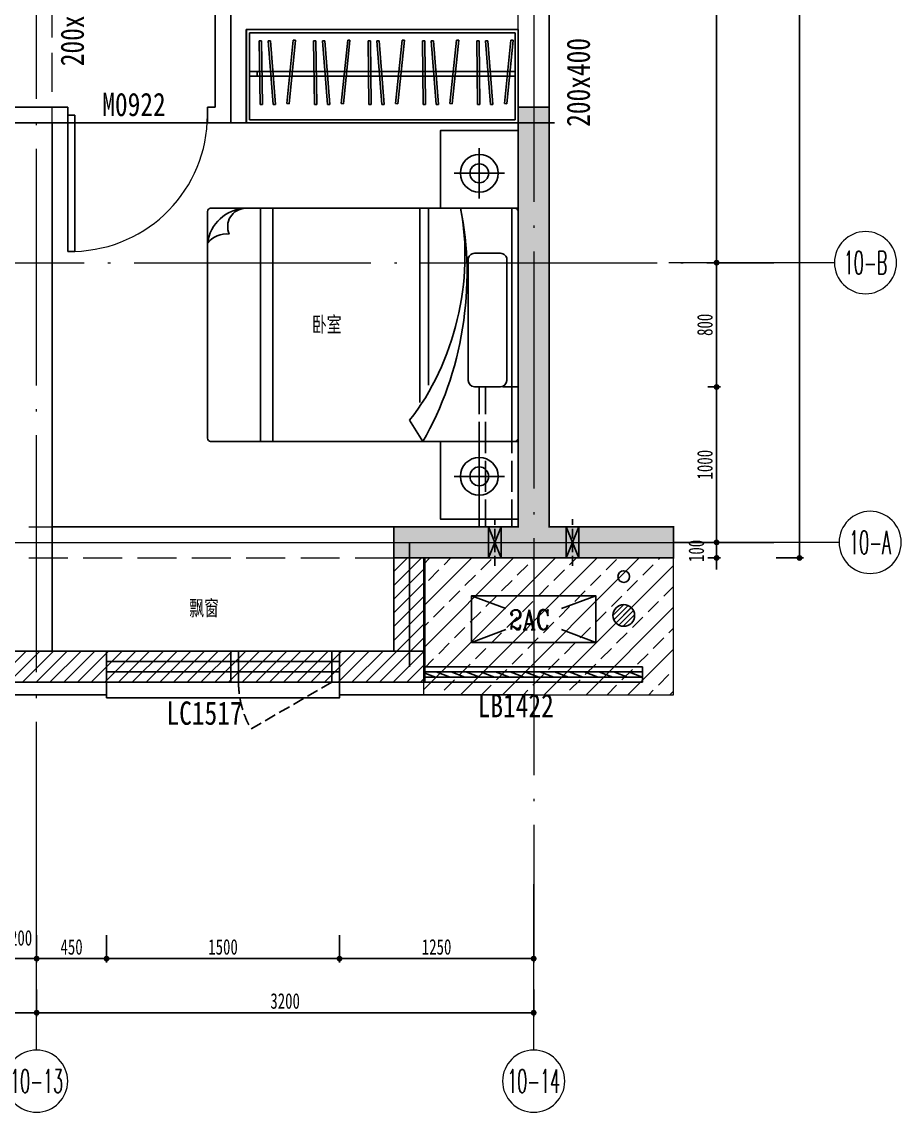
# Model space of a CAD drawing. Header units: millimetres. Extents: x 815519 to 890079, y 147095 to 251022.
# Drawn here: x 849115 to 854777, y 235273 to 242290 of the extents above; entities that cross this region are included whole.
import ezdxf
from ezdxf.enums import TextEntityAlignment as Align

# ---------------------------------------------------------------- set-up
doc = ezdxf.new("R2010")
doc.units = ezdxf.units.MM
doc.header["$LTSCALE"] = 1000
doc.linetypes.add('DASH', pattern=[0.35, 0.25, -0.1])
doc.linetypes.add('DOTE', pattern=[61.468, 50.8, -5.08, 0.508, -5.08])
doc.layers.get('Defpoints').update_dxf_attribs({"color": 1})
for name, color, linetype in [('A-WIND（门窗）', 155, 'Continuous'), ('A-尺寸标注', 53, 'Continuous'), ('DOOR_FIRE', 4, 'Continuous'), ('EQUIP_地漏', 7, 'Continuous'), ('KTIAO', 125, 'Continuous'), ('PC_预制外墙', 11, 'Continuous'), ('PC_预制外墙填充', 252, 'Continuous'), ('PIPE-凝结', 150, 'Continuous'), ('PUB_HATCH', 8, 'Continuous'), ('SURFACE', 6, 'Continuous'), ('WALL', 2, 'Continuous'), ('WINDOW', 4, 'Continuous'), ('WINDOW_TEXT', 7, 'Continuous'), ('家具', 47, 'Continuous'), ('看线', 163, 'Continuous'), ('砼墙', 3, 'Continuous'), ('空调', 9, 'Continuous')]:
    doc.layers.add(name, color=color, linetype=linetype)
for name, color, linetype, lineweight in [('A-文字', 50, 'Continuous', 0), ('L-梁', 91, 'DASH', 0), ('S-WALL', 255, 'Continuous', 0), ('S-轴号', 75, 'Continuous', 0), ('S-轴线', 149, 'DOTE', 0), ('梁标注', 134, 'Continuous', 18), ('预留洞-空调', 6, 'Continuous', 25)]:
    doc.layers.add(name, color=color, linetype=linetype, lineweight=lineweight)
doc.layers.add('DOTE', color=1, linetype='DOTE', plot=False)
doc.styles.add('COMPLEX', font='COMPLEX')
doc.styles.get("Standard").update_dxf_attribs({"font": 'gbenor.shx', "bigfont": 'gbcbig.shx'})
doc.styles.add('TH-STYLE1', font='', dxfattribs={"width": 0.7})
doc.styles.add('宋体', font='', dxfattribs={"width": 0.8})
doc.styles.add('尺寸', font='ROMANC.SHX', dxfattribs={"width": 0.7})
doc.styles.get('TH-STYLE1').set_extended_font_data('STFangsong')
doc.styles.get('宋体').set_extended_font_data('NSimSun')
doc.linetypes.add('空调冷凝水管', pattern='A,0.14,-0.075,0.14,-0.075,0.14,-0.075,0.14,-0.075,0.14,-0.25,["N",Standard,S=0.2,R=0,X=-0.1,Y=-0.1],-0.25', length=1.5)
doc.dimstyles.new('TH-1：50', dxfattribs={"dimscale": 50, "dimtxt": 2, "dimasz": 0.75, "dimexe": 0.5, "dimexo": 0.8, "dimgap": 0.5, "dimtad": 1, "dimdec": 0, "dimrnd": 5, "dimdsep": 46, "dimtxsty": 'TH-STYLE1', "dimblk": 'DOT', "dimcen": 1, "dimdle": 0.5, "dimclrd": 53, "dimclre": 53, "dimclrt": 2, "dimadec": 0, "dimazin": 2, "dimtfac": 1, "dimtdec": 0, "dimtix": 1, "dimtmove": 2, "dimatfit": 3, "dimldrblk": 'HBA_DIMENSION_TICK-天华', "dimfxl": 3, "dimfxlon": 1, "dimarcsym": 0})

# ---------------------------------------------------------------- blocks, each defined once
blk = doc.blocks.new('_Dot')
at = {"color": 33, "linetype": 'ByBlock', "lineweight": -2}
blk.add_line((-0.5, 0), (-1, 0), dxfattribs=at)
at = {"color": 33, "linetype": 'ByBlock', "const_width": 0.5}
blk.add_lwpolyline([(-0.25, 0, 1), (0.25, 0, 1)], format="xyb", close=True, dxfattribs=at)
blk = doc.blocks.new('*D409')
at = {"layer": 'A-尺寸标注', "color": 53, "lineweight": -2, "ltscale": 0.5, "transparency": 16777216}
for p, q in [((853971.9, 246840), (854146.9, 246840)), ((854121.9, 238877.5), (854121.9, 246802.5)), ((853971.9, 238840), (854146.9, 238840))]:
    blk.add_line(p, q, dxfattribs=at)
at = {"layer": 'Defpoints', "color": 0, "ltscale": 0.5, "transparency": 16777216}
for p in [(853021.9, 246840), (854121.9, 246840), (853021.9, 238840)]:
    blk.add_point(p, dxfattribs=at)
at = {"layer": 'A-尺寸标注', "color": 53, "lineweight": -2, "ltscale": 0.5, "transparency": 16777216, "xscale": 37.5, "yscale": 37.5, "zscale": 37.5}
for p, rotation in [((854121.9, 246840), 90), ((854121.9, 238840), 270)]:
    blk.add_blockref('_Dot', p, dxfattribs=dict(at, rotation=rotation))
at = {"layer": 'A-尺寸标注', "color": 2, "ltscale": 0.5, "transparency": 16777216, "insert": (854046.9, 242840), "char_height": 100, "attachment_point": 5, "rotation": 90, "style": 'TH-STYLE1'}
blk.add_mtext('8000', dxfattribs=at)
blk = doc.blocks.new('HBA_DIMENSION_TICK-天华')
at = {"color": 50, "linetype": 'ByBlock'}
for points in [[(-72.71, 62.31), (-54.91, 79.96), (-12, -0.04), (0, 0)], [(-72.71, -62.31), (-54.91, -79.96), (-12, 0.04), (0, 0)]]:
    blk.add_solid(points, dxfattribs=at)
blk = doc.blocks.new('*D408')
at = {"layer": 'A-尺寸标注', "color": 53, "lineweight": -2, "ltscale": 0.5, "transparency": 16777216}
for p, q in [((853531.6, 244740), (853613.2, 244740)), ((853588.2, 240777.5), (853588.2, 244702.5)), ((853531.6, 240740), (853613.2, 240740))]:
    blk.add_line(p, q, dxfattribs=at)
at = {"layer": 'Defpoints', "color": 0, "ltscale": 0.5, "transparency": 16777216}
for p in [(853491.6, 244740), (853588.2, 244740), (853491.6, 240740)]:
    blk.add_point(p, dxfattribs=at)
at = {"layer": 'A-尺寸标注', "color": 53, "lineweight": -2, "ltscale": 0.5, "transparency": 16777216, "xscale": 37.5, "yscale": 37.5, "zscale": 37.5}
for p, rotation in [((853588.2, 244740), 90), ((853588.2, 240740), 270)]:
    blk.add_blockref('_Dot', p, dxfattribs=dict(at, rotation=rotation))
at = {"layer": 'A-尺寸标注', "color": 2, "ltscale": 0.5, "transparency": 16777216, "insert": (853513.2, 242740), "char_height": 100, "attachment_point": 5, "rotation": 90, "style": 'TH-STYLE1'}
blk.add_mtext('4000', dxfattribs=at)
blk = doc.blocks.new('*D410')
at = {"layer": 'A-尺寸标注', "color": 53, "lineweight": -2, "ltscale": 0.5, "transparency": 16777216}
for p, q in [((853531.6, 240740), (853613.2, 240740)), ((853588.2, 239977.5), (853588.2, 240702.5)), ((853531.6, 239940), (853613.2, 239940))]:
    blk.add_line(p, q, dxfattribs=at)
at = {"layer": 'Defpoints', "color": 0, "ltscale": 0.5, "transparency": 16777216}
for p in [(853491.6, 240740), (853588.2, 240740), (853491.6, 239940)]:
    blk.add_point(p, dxfattribs=at)
at = {"layer": 'A-尺寸标注', "color": 53, "lineweight": -2, "ltscale": 0.5, "transparency": 16777216, "xscale": 37.5, "yscale": 37.5, "zscale": 37.5}
for p, rotation in [((853588.2, 240740), 90), ((853588.2, 239940), 270)]:
    blk.add_blockref('_Dot', p, dxfattribs=dict(at, rotation=rotation))
at = {"layer": 'A-尺寸标注', "color": 2, "ltscale": 0.5, "transparency": 16777216, "insert": (853513.2, 240340), "char_height": 100, "attachment_point": 5, "rotation": 90, "style": 'TH-STYLE1'}
blk.add_mtext('800', dxfattribs=at)
blk = doc.blocks.new('*D411')
at = {"layer": 'A-尺寸标注', "color": 53, "lineweight": -2, "ltscale": 0.5, "transparency": 16777216}
for p, q in [((853531.6, 239940), (853613.2, 239940)), ((853588.2, 238977.5), (853588.2, 239902.5)), ((853531.6, 238940), (853613.2, 238940))]:
    blk.add_line(p, q, dxfattribs=at)
at = {"layer": 'Defpoints', "color": 0, "ltscale": 0.5, "transparency": 16777216}
for p in [(853491.6, 239940), (853588.2, 239940), (853491.6, 238940)]:
    blk.add_point(p, dxfattribs=at)
at = {"layer": 'A-尺寸标注', "color": 53, "lineweight": -2, "ltscale": 0.5, "transparency": 16777216, "xscale": 37.5, "yscale": 37.5, "zscale": 37.5}
for p, rotation in [((853588.2, 239940), 90), ((853588.2, 238940), 270)]:
    blk.add_blockref('_Dot', p, dxfattribs=dict(at, rotation=rotation))
at = {"layer": 'A-尺寸标注', "color": 2, "ltscale": 0.5, "transparency": 16777216, "insert": (853513.2, 239440), "char_height": 100, "attachment_point": 5, "rotation": 90, "style": 'TH-STYLE1'}
blk.add_mtext('1000', dxfattribs=at)
blk = doc.blocks.new('*D412')
at = {"layer": 'A-尺寸标注', "color": 53, "lineweight": -2, "ltscale": 0.5, "transparency": 16777216}
for p, q in [((853588.2, 238977.5), (853588.2, 239015)), ((853531.6, 238940), (853613.2, 238940)), ((853588.2, 238840), (853588.2, 238940)), ((853531.6, 238840), (853613.2, 238840)), ((853588.2, 238802.5), (853588.2, 238765))]:
    blk.add_line(p, q, dxfattribs=at)
at = {"layer": 'Defpoints', "color": 0, "ltscale": 0.5, "transparency": 16777216}
for p in [(853491.6, 238940), (853588.2, 238940), (853491.6, 238840)]:
    blk.add_point(p, dxfattribs=at)
at = {"layer": 'A-尺寸标注', "color": 53, "lineweight": -2, "ltscale": 0.5, "transparency": 16777216, "xscale": 37.5, "yscale": 37.5, "zscale": 37.5}
for p, rotation in [((853588.2, 238940), 270), ((853588.2, 238840), 90)]:
    blk.add_blockref('_Dot', p, dxfattribs=dict(at, rotation=rotation))
at = {"layer": 'A-尺寸标注', "color": 2, "ltscale": 0.5, "transparency": 16777216, "insert": (853457.7, 238885.1), "char_height": 100, "attachment_point": 5, "rotation": 90, "style": 'TH-STYLE1'}
blk.add_mtext('100', dxfattribs=at)
blk = doc.blocks.new('*D406')
at = {"layer": 'A-尺寸标注', "color": 53, "lineweight": -2, "ltscale": 0.5, "transparency": 16777216}
for p, q in [((847510.5, 236063.3), (847510.5, 235888.3)), ((849210.5, 236063.3), (849210.5, 235888.3)), ((847548, 235913.3), (849173, 235913.3))]:
    blk.add_line(p, q, dxfattribs=at)
at = {"layer": 'Defpoints', "color": 0, "ltscale": 0.5, "transparency": 16777216}
for p in [(847510.5, 236799), (849210.5, 236799), (849210.5, 235913.3)]:
    blk.add_point(p, dxfattribs=at)
at = {"layer": 'A-尺寸标注', "color": 53, "lineweight": -2, "ltscale": 0.5, "transparency": 16777216, "xscale": 37.5, "yscale": 37.5, "zscale": 37.5, "rotation": 180}
blk.add_blockref('_Dot', (847510.5, 235913.3), dxfattribs=at)
at = {"layer": 'A-尺寸标注', "color": 53, "lineweight": -2, "ltscale": 0.5, "transparency": 16777216, "xscale": 37.5, "yscale": 37.5, "zscale": 37.5}
blk.add_blockref('_Dot', (849210.5, 235913.3), dxfattribs=at)
at = {"layer": 'A-尺寸标注', "color": 2, "ltscale": 0.5, "transparency": 16777216, "insert": (848360.5, 235988.3), "char_height": 100, "attachment_point": 5, "style": 'TH-STYLE1'}
blk.add_mtext('1700', dxfattribs=at)
blk = doc.blocks.new('*D405')
at = {"layer": 'A-尺寸标注', "color": 53, "lineweight": -2, "ltscale": 0.5, "transparency": 16777216}
for p, q in [((849210.5, 236063.3), (849210.5, 235888.3)), ((852410.5, 236063.3), (852410.5, 235888.3)), ((849248, 235913.3), (852373, 235913.3))]:
    blk.add_line(p, q, dxfattribs=at)
at = {"layer": 'Defpoints', "color": 0, "ltscale": 0.5, "transparency": 16777216}
for p in [(849210.5, 236799), (852410.5, 236799), (852410.5, 235913.3)]:
    blk.add_point(p, dxfattribs=at)
at = {"layer": 'A-尺寸标注', "color": 53, "lineweight": -2, "ltscale": 0.5, "transparency": 16777216, "xscale": 37.5, "yscale": 37.5, "zscale": 37.5, "rotation": 180}
blk.add_blockref('_Dot', (849210.5, 235913.3), dxfattribs=at)
at = {"layer": 'A-尺寸标注', "color": 53, "lineweight": -2, "ltscale": 0.5, "transparency": 16777216, "xscale": 37.5, "yscale": 37.5, "zscale": 37.5}
blk.add_blockref('_Dot', (852410.5, 235913.3), dxfattribs=at)
at = {"layer": 'A-尺寸标注', "color": 2, "ltscale": 0.5, "transparency": 16777216, "insert": (850810.5, 235988.3), "char_height": 100, "attachment_point": 5, "style": 'TH-STYLE1'}
blk.add_mtext('3200', dxfattribs=at)
blk = doc.blocks.new('dddfg')
at = {"layer": '空调'}
for p, q in [((-230086.3, 24543.2), (-230086.3, 24368.2)), ((-229986.3, 24543.2), (-230086.3, 24543.2)), ((-230046.3, 24543.2), (-230046.3, 24368.2)), ((-229836.3, 24543.2), (-229936.3, 24543.2)), ((-229876.3, 24543.2), (-229876.3, 24368.2)), ((-229836.3, 24543.2), (-229836.3, 24368.2)), ((-230086.3, 24318.2), (-230086.3, 24118.2)), ((-230046.3, 24318.2), (-230046.3, 24118.2)), ((-229876.3, 24318.2), (-229876.3, 24118.2)), ((-229836.3, 24318.2), (-229836.3, 24118.2)), ((-230086.3, 24068.2), (-230086.3, 23868.2)), ((-230046.3, 24068.2), (-230046.3, 23868.2)), ((-229876.3, 24068.2), (-229876.3, 23868.2)), ((-229836.3, 24068.2), (-229836.3, 23868.2)), ((-230086.3, 23818.2), (-230086.3, 23643.2)), ((-230046.3, 23818.2), (-230046.3, 23643.2)), ((-229876.3, 23818.2), (-229876.3, 23643.2)), ((-229836.3, 23818.2), (-229836.3, 23643.2)), ((-230086.3, 23643.2), (-229986.3, 23643.2)), ((-229936.3, 23643.2), (-229836.3, 23643.2))]:
    blk.add_line(p, q, dxfattribs=at)
blk = doc.blocks.new('空调室外机')
at = {"linetype": 'ByBlock', "ltscale": 0.4}
for p, q in [((-375.2, 159.4), (-155.4, 76.9)), ((205, 76.9), (424.8, 159.4)), ((-375.2, -140.6), (-155.4, -58.2)), ((205, -58.2), (424.8, -140.6))]:
    blk.add_line(p, q, dxfattribs=at)
blk.add_lwpolyline([(424.8, -140.6), (424.8, 159.4), (-375.2, 159.4), (-375.2, -140.6)], close=True, dxfattribs=at)
at = {"style": 'COMPLEX', "width": 0.8}
blk.add_attdef('AC', (-83.7, -57, 0), '', height=125, dxfattribs=at)
blk = doc.blocks.new('$WINLIB2D$00000001')
for p, q in [((-0.5, 0.5), (0.5, 0.5)), ((-0.5, 0.5), (-0.5, -0.5)), ((0.5, -0.5), (0.5, 0.5)), ((0.5, 0.1667), (-0.5, 0.1667)), ((0.5, -0.1667), (-0.5, -0.1667)), ((-0.5, -0.5), (0.5, -0.5))]:
    blk.add_line(p, q)
blk = doc.blocks.new('$WINLIB2D$00000039')
at = {"color": 0}
for points in [[(-0.5, 0.5), (-0.5, -0.5)], [(0.5, 0.5), (-0.5, 0.5)], [(0.5, -0.5), (0.5, 0.5)], [(-0.5, 0.1667), (0.5, 0.1667)], [(-0.3839, -0.1667), (-0.448, 0.1667)], [(-0.3159, -0.1667), (-0.38, 0.1667)], [(-0.2479, -0.1667), (-0.312, 0.1667)], [(-0.1799, -0.1667), (-0.244, 0.1667)], [(-0.1119, -0.1667), (-0.176, 0.1667)], [(-0.0439, -0.1667), (-0.108, 0.1667)], [(0.0241, -0.1667), (-0.04, 0.1667)], [(0.0921, -0.1667), (0.028, 0.1667)], [(0.16, -0.1667), (0.0959, 0.1667)], [(0.228, -0.1667), (0.1639, 0.1667)], [(0.296, -0.1667), (0.2319, 0.1667)], [(0.364, -0.1667), (0.2999, 0.1667)], [(0.432, -0.1667), (0.3679, 0.1667)], [(0.5, -0.1667), (0.4359, 0.1667)], [(-0.4519, -0.1667), (-0.5, 0.0836)], [(-0.5, -0.1667), (0.5, -0.1667)], [(0.5, -0.5), (-0.5, -0.5)]]:
    blk.add_lwpolyline(points, dxfattribs=at)
blk = doc.blocks.new('$DorLib2D$00000001')
for p, q in [((0.45, 0.975), (0.5, 0.975)), ((0.45, 0), (0.45, 0.975)), ((0.5, 0), (0.5, 0.975)), ((0.5, 0), (0.45, 0))]:
    blk.add_line(p, q)
at = {"lineweight": 13}
blk.add_arc((0.475, 0), 0.975, 91.46928, 180, dxfattribs=at)
blk = doc.blocks.new('Z$W@#626356AA')
at = {"layer": '家具'}
for p, q in [((350, 1980), (350, 20)), ((1830, 2000), (370, 2000)), ((1850, 20), (1850, 1980)), ((125, 1912), (125, 1588)), ((1850, 1960), (350, 1960)), ((1520.2, 1927.1), (741.6, 1927.1)), ((2075, 1912), (2075, 1588)), ((701.6, 1887.1), (701.6, 1718.5)), ((1560.2, 1718.5), (1560.2, 1887.1)), ((287, 1750), (-37, 1750)), ((1913, 1750), (2237, 1750)), ((741.6, 1678.5), (1520.2, 1678.5)), ((1850, 1423.1), (710.7, 1423.1)), ((485.6, 1301.5), (350, 1386.5)), ((1850, 1367.9), (600.4, 1367.9)), ((1850, 420.2), (350, 420.2)), ((1850, 341.4), (350, 341.4)), ((370, 0), (1830, 0))]:
    blk.add_line(p, q, dxfattribs=at)
for points in [[(-150, 2000), (-150, 1500), (350, 1500), (350, 2000)], [(2350, 2000), (2350, 1500), (1850, 1500), (1850, 2000)]]:
    blk.add_lwpolyline(points, close=True, dxfattribs=at)
for centre, radius in [((125, 1750), 121.5), ((2075, 1750), 121.5), ((125, 1750), 60.7), ((2075, 1750), 60.7)]:
    blk.add_circle(centre, radius, dxfattribs=at)
at = {"layer": '家具', "extrusion": (0, 0, -1)}
for centre, major_axis, ratio, start_param, end_param in [((370, 1980), (-14.1, 14.1), 1, -0.785398, 0.785398), ((1830, 1980), (-14.1, -14.1), 1, 2.356194, 3.926991), ((741.6, 1887.1), (-28.3, 28.3), 1, -0.785398, 0.785398), ((1520.2, 1887.1), (-28.3, -28.3), 1, 2.356194, 3.926991), ((1220.9, 770.3), (-1406.2, -225.3), 0.620308, 1.005864, 2.131234), ((1341.2, 747), (-1237.2, -295.2), 0.696485, 0.984646, 2.153189), ((741.6, 1718.5), (-28.3, -28.3), 1, 5.497787, 7.068583), ((1520.2, 1718.5), (-28.3, 28.3), 1, 2.356194, 3.926991), ((1592.5, 255.6), (-249.4, 65.1), 1, 2.931501, 4.325386), ((1731.6, 248.2), (-16.3, -117.3), 1, 4.610248, 6.568473), ((1534.5, 118.6), (-106.1, 106.1), 1, 2.212162, 3.268401), ((370, 20), (-14.1, -14.1), 1, 5.497787, 7.068583), ((1830, 20), (-14.1, 14.1), 1, 2.356194, 3.926991)]:
    blk.add_ellipse(centre, major_axis=major_axis, ratio=ratio, start_param=start_param, end_param=end_param, dxfattribs=at)
blk = doc.blocks.new('3A-左户家具')
at = {"layer": '家具'}
for p, q in [((-504728.5, 386100), (-506478.5, 386100)), ((-506478.5, 386100), (-506478.5, 385500)), ((-504748.5, 386080), (-506458.5, 386080)), ((-506458.5, 385520), (-506458.5, 386080)), ((-504748.5, 386080), (-504748.5, 385520)), ((-504728.5, 386100), (-504728.5, 385500)), ((-506395, 386028.2), (-506380, 386028.4)), ((-506389.6, 385617.1), (-506395, 386028.2)), ((-506380, 386028.4), (-506374.6, 385617.3)), ((-506338.7, 386027.1), (-506323.7, 386028.1)), ((-506305.4, 385617.1), (-506338.7, 386027.1)), ((-506323.7, 386028.1), (-506290.5, 385618.2)), ((-506217.2, 385623.4), (-506176, 386032.5)), ((-506161.1, 386031), (-506202.3, 385621.9)), ((-506176, 386032.5), (-506161.1, 386031)), ((-506045, 386028.2), (-506030, 386028.4)), ((-506039.6, 385617.1), (-506045, 386028.2)), ((-506030, 386028.4), (-506024.6, 385617.3)), ((-505988.7, 386027.1), (-505973.7, 386028.1)), ((-505955.4, 385617.1), (-505988.7, 386027.1)), ((-505973.7, 386028.1), (-505940.5, 385618.2)), ((-505867.2, 385623.4), (-505826, 386032.5)), ((-505811.1, 386031), (-505852.3, 385621.9)), ((-505826, 386032.5), (-505811.1, 386031)), ((-505695, 386028.2), (-505680, 386028.4)), ((-505689.6, 385617.1), (-505695, 386028.2)), ((-505680, 386028.4), (-505674.6, 385617.3)), ((-505638.7, 386027.1), (-505623.7, 386028.1)), ((-505605.4, 385617.1), (-505638.7, 386027.1)), ((-505623.7, 386028.1), (-505590.5, 385618.2)), ((-505517.2, 385623.4), (-505476, 386032.5)), ((-505461.1, 386031), (-505502.3, 385621.9)), ((-505476, 386032.5), (-505461.1, 386031)), ((-505345, 386028.2), (-505330, 386028.4)), ((-505339.6, 385617.1), (-505345, 386028.2)), ((-505330, 386028.4), (-505324.6, 385617.3)), ((-505288.7, 386027.1), (-505273.7, 386028.1)), ((-505255.4, 385617.1), (-505288.7, 386027.1)), ((-505273.7, 386028.1), (-505240.5, 385618.2)), ((-505167.2, 385623.4), (-505126, 386032.5)), ((-505111.1, 386031), (-505152.3, 385621.9)), ((-505126, 386032.5), (-505111.1, 386031)), ((-504995, 386028.2), (-504980, 386028.4)), ((-504989.6, 385617.1), (-504995, 386028.2)), ((-504980, 386028.4), (-504974.6, 385617.3)), ((-504938.7, 386027.1), (-504923.7, 386028.1)), ((-504905.4, 385617.1), (-504938.7, 386027.1)), ((-504923.7, 386028.1), (-504890.5, 385618.2)), ((-504817.2, 385623.4), (-504776, 386032.5)), ((-504761.1, 386031), (-504802.3, 385621.9)), ((-504776, 386032.5), (-504761.1, 386031)), ((-506458.5, 385830), (-504748.5, 385830)), ((-504748.5, 385800), (-506458.5, 385800)), ((-506408.2, 385800), (-506408.2, 385830)), ((-506374.6, 385617.3), (-506389.6, 385617.1)), ((-506290.5, 385618.2), (-506305.4, 385617.1)), ((-506202.3, 385621.9), (-506217.2, 385623.4)), ((-506024.6, 385617.3), (-506039.6, 385617.1)), ((-505940.5, 385618.2), (-505955.4, 385617.1)), ((-505852.3, 385621.9), (-505867.2, 385623.4)), ((-505674.6, 385617.3), (-505689.6, 385617.1)), ((-505590.5, 385618.2), (-505605.4, 385617.1)), ((-505502.3, 385621.9), (-505517.2, 385623.4)), ((-505324.6, 385617.3), (-505339.6, 385617.1)), ((-505240.5, 385618.2), (-505255.4, 385617.1)), ((-505152.3, 385621.9), (-505167.2, 385623.4)), ((-504974.6, 385617.3), (-504989.6, 385617.1)), ((-504890.5, 385618.2), (-504905.4, 385617.1)), ((-504802.3, 385621.9), (-504817.2, 385623.4)), ((-506478.5, 385500), (-504728.5, 385500)), ((-504748.5, 385520), (-506458.5, 385520))]:
    blk.add_line(p, q, dxfattribs=at)
at = {"layer": '家具', "extrusion": (0, 0, -1), "zscale": -1, "rotation": 90}
blk.add_blockref('Z$W@#626356AA', (506728.5, 383100), dxfattribs=at)
blk = doc.blocks.new('A$C1AEB30FF')
h = blk.add_hatch(color=8)
h.dxf.hatch_style = 1
h.paths.add_polyline_path([(40, -200), (0, -100), (40, 0)])
h.paths.add_polyline_path([(-40, -200), (0, -100), (-40, 0)])
at = {"color": 2, "linetype": 'DASH', "ltscale": 0.25}
blk.add_lwpolyline([(0, 50), (0, -250)], dxfattribs=at)
for points in [[(40, -200), (40, 0), (-40, 0), (-40, -200), (40, -200)], [(-40, -200), (0, -100), (-40, 0), (-40, -200)], [(40, -200), (0, -100), (40, 0), (40, -200)]]:
    blk.add_lwpolyline(points)
blk = doc.blocks.new('地漏')
h = blk.add_hatch()
h.set_pattern_fill('LINE', color=13, scale=25, angle=45, style=0)
h.set_pattern_definition([(45, (0, 0), (-16.83798023, 16.83798023), [])])
edge = h.paths.add_edge_path()
edge.add_arc((6430372.7, -196010.6), 70, 0, 360)
at = {"color": 13}
blk.add_line((6430410.5, -195951.9), (6430411.9, -195953.3), dxfattribs=at)
blk.add_circle((6430372.7, -196010.6), 70)
blk = doc.blocks.new('*D401')
at = {"layer": 'A-尺寸标注', "color": 53, "lineweight": -2, "ltscale": 0.5, "transparency": 16777216}
for p, q in [((849010.5, 236411.4), (849010.5, 236236.4)), ((849210.5, 236411.4), (849210.5, 236236.4)), ((849048, 236261.4), (849173, 236261.4))]:
    blk.add_line(p, q, dxfattribs=at)
at = {"layer": 'Defpoints', "color": 0, "ltscale": 0.5, "transparency": 16777216}
for p in [(849010.5, 237061.4), (849210.5, 237061.4), (849210.5, 236261.4)]:
    blk.add_point(p, dxfattribs=at)
at = {"layer": 'A-尺寸标注', "color": 53, "lineweight": -2, "ltscale": 0.5, "transparency": 16777216, "xscale": 37.5, "yscale": 37.5, "zscale": 37.5, "rotation": 180}
blk.add_blockref('_Dot', (849010.5, 236261.4), dxfattribs=at)
at = {"layer": 'A-尺寸标注', "color": 53, "lineweight": -2, "ltscale": 0.5, "transparency": 16777216, "xscale": 37.5, "yscale": 37.5, "zscale": 37.5}
blk.add_blockref('_Dot', (849210.5, 236261.4), dxfattribs=at)
at = {"layer": 'A-尺寸标注', "color": 2, "ltscale": 0.5, "transparency": 16777216, "insert": (849110.5, 236394.6), "char_height": 100, "attachment_point": 5, "style": 'TH-STYLE1'}
blk.add_mtext('200', dxfattribs=at)
blk = doc.blocks.new('*D402')
at = {"layer": 'A-尺寸标注', "color": 53, "lineweight": -2, "ltscale": 0.5, "transparency": 16777216}
for p, q in [((849210.5, 236411.4), (849210.5, 236236.4)), ((849660.5, 236411.4), (849660.5, 236236.4)), ((849248, 236261.4), (849623, 236261.4))]:
    blk.add_line(p, q, dxfattribs=at)
at = {"layer": 'Defpoints', "color": 0, "ltscale": 0.5, "transparency": 16777216}
for p in [(849210.5, 237061.4), (849660.5, 237061.4), (849660.5, 236261.4)]:
    blk.add_point(p, dxfattribs=at)
at = {"layer": 'A-尺寸标注', "color": 53, "lineweight": -2, "ltscale": 0.5, "transparency": 16777216, "xscale": 37.5, "yscale": 37.5, "zscale": 37.5, "rotation": 180}
blk.add_blockref('_Dot', (849210.5, 236261.4), dxfattribs=at)
at = {"layer": 'A-尺寸标注', "color": 53, "lineweight": -2, "ltscale": 0.5, "transparency": 16777216, "xscale": 37.5, "yscale": 37.5, "zscale": 37.5}
blk.add_blockref('_Dot', (849660.5, 236261.4), dxfattribs=at)
at = {"layer": 'A-尺寸标注', "color": 2, "ltscale": 0.5, "transparency": 16777216, "insert": (849435.5, 236336.4), "char_height": 100, "attachment_point": 5, "style": 'TH-STYLE1'}
blk.add_mtext('450', dxfattribs=at)
blk = doc.blocks.new('*D403')
at = {"layer": 'A-尺寸标注', "color": 53, "lineweight": -2, "ltscale": 0.5, "transparency": 16777216}
for p, q in [((849660.5, 236411.4), (849660.5, 236236.4)), ((851160.5, 236411.4), (851160.5, 236236.4)), ((849698, 236261.4), (851123, 236261.4))]:
    blk.add_line(p, q, dxfattribs=at)
at = {"layer": 'Defpoints', "color": 0, "ltscale": 0.5, "transparency": 16777216}
for p in [(849660.5, 237061.4), (851160.5, 237061.4), (851160.5, 236261.4)]:
    blk.add_point(p, dxfattribs=at)
at = {"layer": 'A-尺寸标注', "color": 53, "lineweight": -2, "ltscale": 0.5, "transparency": 16777216, "xscale": 37.5, "yscale": 37.5, "zscale": 37.5, "rotation": 180}
blk.add_blockref('_Dot', (849660.5, 236261.4), dxfattribs=at)
at = {"layer": 'A-尺寸标注', "color": 53, "lineweight": -2, "ltscale": 0.5, "transparency": 16777216, "xscale": 37.5, "yscale": 37.5, "zscale": 37.5}
blk.add_blockref('_Dot', (851160.5, 236261.4), dxfattribs=at)
at = {"layer": 'A-尺寸标注', "color": 2, "ltscale": 0.5, "transparency": 16777216, "insert": (850410.5, 236336.4), "char_height": 100, "attachment_point": 5, "style": 'TH-STYLE1'}
blk.add_mtext('1500', dxfattribs=at)
blk = doc.blocks.new('*D404')
at = {"layer": 'A-尺寸标注', "color": 53, "lineweight": -2, "ltscale": 0.5, "transparency": 16777216}
for p, q in [((851160.5, 236411.4), (851160.5, 236236.4)), ((852410.5, 236411.4), (852410.5, 236236.4)), ((851198, 236261.4), (852373, 236261.4))]:
    blk.add_line(p, q, dxfattribs=at)
at = {"layer": 'Defpoints', "color": 0, "ltscale": 0.5, "transparency": 16777216}
for p in [(851160.5, 237061.4), (852410.5, 237061.4), (852410.5, 236261.4)]:
    blk.add_point(p, dxfattribs=at)
at = {"layer": 'A-尺寸标注', "color": 53, "lineweight": -2, "ltscale": 0.5, "transparency": 16777216, "xscale": 37.5, "yscale": 37.5, "zscale": 37.5, "rotation": 180}
blk.add_blockref('_Dot', (851160.5, 236261.4), dxfattribs=at)
at = {"layer": 'A-尺寸标注', "color": 53, "lineweight": -2, "ltscale": 0.5, "transparency": 16777216, "xscale": 37.5, "yscale": 37.5, "zscale": 37.5}
blk.add_blockref('_Dot', (852410.5, 236261.4), dxfattribs=at)
at = {"layer": 'A-尺寸标注', "color": 2, "ltscale": 0.5, "transparency": 16777216, "insert": (851785.5, 236336.4), "char_height": 100, "attachment_point": 5, "style": 'TH-STYLE1'}
blk.add_mtext('1250', dxfattribs=at)
blk = doc.blocks.new('hl_Axis-A2')
at = {"color": 75, "ltscale": 2}
blk.add_line((16, 0), (0, 0), dxfattribs=at)
at = {"color": 75}
blk.add_circle((19, 0), 3, dxfattribs=at)
at = {"color": 2, "style": '尺寸', "width": 0.7}
blk.add_attdef('轴号', text='', height=3, dxfattribs=at).set_placement((19, 0), align=Align.MIDDLE_CENTER)
blk = doc.blocks.new('wgwegwevberr')
at = {"layer": 'L-梁', "linetype": 'DASH'}
for p, q in [((848312.3, 139443.9), (848312.3, 145743.9)), ((851312.3, 142143.9), (851312.3, 143943.9)), ((851512.3, 142143.9), (851512.3, 143943.9)), ((845712.3, 139443.9), (850512.3, 139443.9)), ((845712.3, 139243.9), (850512.3, 139243.9))]:
    blk.add_line(p, q, dxfattribs=at)
blk = doc.blocks.new('A户型左模型')
at = {"layer": '梁标注', "color": 3, "style": '宋体', "width": 0.8}
for s, p in [('200x450', (671247.2, -223078)), ('200x400', (674505.3, -223468.1))]:
    blk.add_text(s, height=150, rotation=90, dxfattribs=at).set_placement(p, align=Align.MIDDLE_CENTER)

msp = doc.modelspace()

# ---------------------------------------------------------------- hatches: boundary and pattern name
at = {"layer": 'PUB_HATCH'}
msp.add_hatch(color=256, dxfattribs=at).paths.add_polyline_path([(852510.5, 241740), (852310.5, 241740), (852310.5, 239040), (851510.5, 239040), (851510.5, 238840), (853310.5, 238840), (853310.5, 239040), (852510.5, 239040)])
at = {"layer": 'S-WALL', "ltscale": 0.5}
h = msp.add_hatch(dxfattribs=at)
h.set_pattern_fill('ANSI33', color=251, scale=30)
h.paths.add_polyline_path([(853310.5, 238840), (851700.9, 238840), (851700.9, 237960), (853310.5, 237960)])

# ---------------------------------------------------------------- linework, layer by layer
at = {"layer": 'A-WIND（门窗）', "linetype": 'DASH', "ltscale": 0.3}
msp.add_line((850590.9, 237740), (851110.5, 238040), dxfattribs=at)
at = {"layer": 'A-WIND（门窗）'}
for points in [[(850460.5, 238040), (850460.5, 238240), (850510.5, 238240), (850510.5, 238040)], [(851160.5, 238040), (851160.5, 238240), (851110.5, 238240), (851110.5, 238040)]]:
    msp.add_lwpolyline(points, close=True, dxfattribs=at)
at = {"layer": 'A-WIND（门窗）', "linetype": 'DASH', "ltscale": 0.3}
msp.add_arc((851110.5, 238040), 600, 180, 210, dxfattribs=at)
at = {"layer": 'DOTE'}
for p, q in [((850460.7, 241640), (850460.7, 242940)), ((846610.5, 241640), (852544, 241640)), ((851610.5, 238940), (851610.5, 238140))]:
    msp.add_line(p, q, dxfattribs=at)
at = {"layer": 'PC_预制外墙'}
for points in [[(851710.5, 238840), (851510.5, 238840), (851510.5, 238240), (851710.5, 238240)], [(851510.5, 238240), (851510.5, 238240), (851510.5, 238840), (851510.5, 238840)], [(851710.5, 238240), (846510.5, 238240), (846510.5, 238040), (851710.5, 238040)]]:
    msp.add_lwpolyline(points, close=True, dxfattribs=at)
at = {"layer": 'PC_预制外墙填充'}
for p, q in [((851510.5, 238751.6), (851598.9, 238840)), ((851510.5, 238663.2), (851687.3, 238840)), ((851510.5, 238574.8), (851710.5, 238774.8)), ((851510.5, 238486.4), (851710.5, 238686.4)), ((851510.5, 238398), (851710.5, 238598)), ((851510.5, 238309.6), (851710.5, 238509.6)), ((851529.2, 238240), (851710.5, 238421.2)), ((851617.6, 238240), (851710.5, 238332.8)), ((848942.7, 238040), (849142.7, 238240)), ((849031.1, 238040), (849231.1, 238240)), ((849119.5, 238040), (849319.5, 238240)), ((849207.9, 238040), (849407.9, 238240)), ((849296.3, 238040), (849496.3, 238240)), ((849384.7, 238040), (849584.7, 238240)), ((849473, 238040), (849673, 238240)), ((849561.4, 238040), (849761.4, 238240)), ((849649.8, 238040), (849849.8, 238240)), ((849738.2, 238040), (849938.2, 238240)), ((849826.6, 238040), (850026.6, 238240)), ((849915, 238040), (850115, 238240)), ((850003.4, 238040), (850203.4, 238240)), ((850091.8, 238040), (850291.8, 238240)), ((850180.2, 238040), (850380.2, 238240)), ((850268.5, 238040), (850468.5, 238240)), ((850356.9, 238040), (850556.9, 238240)), ((850445.3, 238040), (850645.3, 238240)), ((850533.7, 238040), (850733.7, 238240)), ((850622.1, 238040), (850822.1, 238240)), ((850710.5, 238040), (850910.5, 238240)), ((850798.9, 238040), (850998.9, 238240)), ((850887.3, 238040), (851087.3, 238240)), ((850975.7, 238040), (851175.7, 238240)), ((851064, 238040), (851264, 238240)), ((851152.4, 238040), (851352.4, 238240)), ((851240.8, 238040), (851440.8, 238240)), ((851329.2, 238040), (851529.2, 238240)), ((851417.6, 238040), (851617.6, 238240)), ((851506, 238040), (851706, 238240)), ((851706, 238240), (851710.5, 238244.5)), ((851594.4, 238040), (851710.5, 238156.1)), ((851682.8, 238040), (851710.5, 238067.7))]:
    msp.add_line(p, q, dxfattribs=at)
at = {"layer": 'PIPE-凝结', "linetype": '空调冷凝水管', "ltscale": 0.5}
msp.add_circle((852990.5, 238720), 37.5, dxfattribs=at)
at = {"layer": 'S-WALL', "ltscale": 0.5}
msp.add_lwpolyline([(853310.5, 238840), (851700.9, 238840), (851700.9, 237960), (853310.5, 237960)], close=True, dxfattribs=at)
at = {"layer": 'S-轴号'}
msp.add_line((842461.4, 238940), (853957.3, 238940), dxfattribs=at)
at = {"layer": 'S-轴线', "linetype": 'DOTE', "ltscale": 0.03}
for p, q in [((849210.5, 236261.4), (849210.5, 248187.2)), ((852410.5, 248187.2), (852410.5, 236261.4)), ((842461.4, 240740), (853957.3, 240740))]:
    msp.add_line(p, q, dxfattribs=at)
at = {"layer": 'SURFACE'}
for p, q in [((849660.5, 238040), (849660.5, 237960)), ((851160.5, 238040), (851160.5, 237960)), ((849660.5, 237960), (849010.5, 237960)), ((852410.5, 237960), (851160.5, 237960))]:
    msp.add_line(p, q, dxfattribs=at)
at = {"layer": 'WALL'}
for p, q in [((852510.5, 245340), (852510.5, 242240)), ((850360.7, 242840), (850360.7, 242240)), ((850360.7, 242240), (850360.7, 241740)), ((850560.7, 242240), (852310.5, 242240)), ((850560.7, 242240), (850560.7, 241640)), ((852310.5, 242240), (852310.5, 239040)), ((852510.5, 242240), (852510.5, 239040)), ((849210.5, 241740), (849010.5, 241740)), ((849410.5, 241740), (849210.5, 241740)), ((849410.5, 241640), (849410.5, 241740)), ((850360.7, 241740), (850310.5, 241740)), ((850310.5, 241740), (850310.5, 241640)), ((849310.5, 241640), (849310.5, 238240)), ((849310.5, 241640), (849410.5, 241640)), ((850310.5, 241640), (850560.7, 241640)), ((851510.5, 239040), (851510.5, 238240)), ((851510.5, 239040), (852310.5, 239040)), ((852510.5, 239040), (852560.5, 239040)), ((851710.5, 238840), (851710.5, 238140)), ((851710.5, 238840), (852410.5, 238840)), ((852410.5, 238840), (852560.5, 238840)), ((849660.5, 238240), (849310.5, 238240)), ((849660.5, 238040), (849660.5, 238240)), ((851510.5, 238240), (851160.5, 238240)), ((851160.5, 238240), (851160.5, 238040)), ((851710.5, 238040), (851710.5, 238140)), ((853110.5, 238040), (853110.5, 238140)), ((849010.5, 238040), (849210.5, 238040)), ((849210.5, 238040), (849660.5, 238040)), ((851160.5, 238040), (851610.5, 238040)), ((851610.5, 238040), (851710.5, 238040))]:
    msp.add_line(p, q, dxfattribs=at)
at = {"layer": 'WINDOW'}
msp.add_line((849310.5, 239040), (851510.5, 239040), dxfattribs=at)
at = {"layer": '看线'}
msp.add_lwpolyline([(851160.5, 237960), (851160.5, 237940), (849660.5, 237940), (849660.5, 237960)], dxfattribs=at)
at = {"layer": '砼墙', "color": 5, "ltscale": 1, "const_width": 10}
msp.add_lwpolyline([(852510.5, 241740), (852510.5, 239040), (853310.5, 239040), (853310.5, 238840), (852310.5, 238840), (851510.5, 238840), (851510.5, 239040), (852310.5, 239040), (852310.5, 241740)], close=True, dxfattribs=at)

# ---------------------------------------------------------------- block references
at = {"layer": 'DOOR_FIRE'}
ref = msp.add_blockref('$WINLIB2D$00000001', (850410.5, 238140), dxfattribs=dict(at, xscale=1500, yscale=200, zscale=1500))
ref.add_attrib('A', 'LC1517', dxfattribs={"layer": 'WINDOW_TEXT', "height": 150, "style": '宋体', "width": 0.8}).set_placement((850046.5, 237721.3), align=Align.BOTTOM_LEFT)
at = {"layer": 'EQUIP_地漏'}
msp.add_blockref('地漏', (-5577382.2, 434480.5, 400), dxfattribs=at)
at = {"layer": 'KTIAO', "extrusion": (0, 0, -1)}
ref = msp.add_blockref('空调室外机', (-852435.3, 238437.4), dxfattribs=dict(at, zscale=-1))
ref.add_attrib('AC', '2AC', (852252.4, 238380.3), dxfattribs={"layer": '0', "height": 125, "style": 'COMPLEX', "width": 0.8})
at = {"layer": 'L-梁', "color": 7}
for name, p in [('wgwegwevberr', (998.2, 99596)), ('A户型左模型', (178192.2, 465367.9))]:
    msp.add_blockref(name, p, dxfattribs=at)
at = {"layer": 'S-轴号'}
ref = msp.add_blockref('hl_Axis-A2', (853280.4, 240740), dxfattribs=dict(at, xscale=-66.66666666666666, yscale=66.66666666666666, zscale=66.66666666666666, rotation=180))
ref.add_attrib('轴号', '10-B', dxfattribs={"layer": '0', "color": 2, "height": 150, "style": '尺寸', "width": 0.5}).set_placement((854547.1, 240740), align=Align.MIDDLE_CENTER)
ref = msp.add_blockref('hl_Axis-A2', (853310.1, 238940), dxfattribs=dict(at, xscale=-66.66666666666666, yscale=66.66666666666666, zscale=66.66666666666666, rotation=180))
ref.add_attrib('轴号', '10-A', dxfattribs={"layer": '0', "color": 2, "height": 150, "style": '尺寸', "width": 0.5}).set_placement((854576.7, 238940), align=Align.MIDDLE_CENTER)
ref = msp.add_blockref('hl_Axis-A2', (849210.5, 236739.9), dxfattribs=dict(at, xscale=-66.66666666666666, yscale=66.66666666666666, zscale=66.66666666666666, rotation=90))
ref.add_attrib('轴号', '10-13', dxfattribs={"layer": '0', "color": 2, "height": 150, "style": '尺寸', "width": 0.5}).set_placement((849210.5, 235473.3), align=Align.MIDDLE_CENTER)
ref = msp.add_blockref('hl_Axis-A2', (852410.5, 236739.9), dxfattribs=dict(at, xscale=-66.66666666666666, yscale=66.66666666666666, zscale=66.66666666666666, rotation=90))
ref.add_attrib('轴号', '10-14', dxfattribs={"layer": '0', "color": 2, "height": 150, "style": '尺寸', "width": 0.5}).set_placement((852410.5, 235473.3), align=Align.MIDDLE_CENTER)
at = {"layer": 'WINDOW'}
ref = msp.add_blockref('$DorLib2D$00000001', (849860.5, 241690), dxfattribs=dict(at, xscale=-900, yscale=-900, zscale=-900))
ref.add_attrib('A', 'M0922', dxfattribs={"layer": 'WINDOW_TEXT', "height": 150, "style": '宋体', "width": 0.8}).set_placement((849633.2, 241638.3), align=Align.BOTTOM_LEFT)
ref = msp.add_blockref('$WINLIB2D$00000039', (852410.5, 238090), dxfattribs=dict(at, xscale=1400, yscale=100, zscale=1400))
ref.add_attrib('A', 'LB1422', dxfattribs={"layer": 'WINDOW_TEXT', "height": 150, "style": '宋体', "width": 0.8}).set_placement((852050, 237769.4), align=Align.BOTTOM_LEFT)
at = {"layer": '看线'}
msp.add_blockref('3A-左户家具', (1357039, -143860), dxfattribs=at)
at = {"layer": '空调', "extrusion": (0, 0, -1), "xscale": -1, "zscale": -1}
msp.add_blockref('dddfg', (-1082146.8, 215396.8), dxfattribs=at)
at = {"layer": '预留洞-空调', "xscale": -1, "rotation": 180}
msp.add_blockref('A$C1AEB30FF', (852160.5, 238840), dxfattribs=at)
at = {"layer": '预留洞-空调', "rotation": 180.0000000000185}
msp.add_blockref('A$C1AEB30FF', (852660.5, 238840), dxfattribs=at)

# ---------------------------------------------------------------- texts
at = {"layer": 'A-文字', "style": 'TH-STYLE1', "width": 0.7}
for s, p in [('卧室', (850983.1, 240292.8)), ('飘窗', (850193.1, 238468))]:
    msp.add_text(s, height=100, dxfattribs=at).set_placement(p)

# ---------------------------------------------------------------- dimensions: what is measured, and where the dimension line sits
at = {"layer": 'A-尺寸标注', "ltscale": 0.5}
for p1, p2, distance, picture, middle in [((853021.9, 238840), (853021.9, 246840), -1100, '*D409', (854046.9, 242840)), ((853491.6, 240740), (853491.6, 244740), -96.7, '*D408', (853513.2, 242740)), ((853491.6, 239940), (853491.6, 240740), -96.7, '*D410', (853513.2, 240340)), ((853491.6, 238940), (853491.6, 239940), -96.7, '*D411', (853513.2, 239440)), ((849210.5, 237061.4), (849660.5, 237061.4), -800, '*D402', (849435.5, 236336.4)), ((849660.5, 237061.4), (851160.5, 237061.4), -800, '*D403', (850410.5, 236336.4)), ((851160.5, 237061.4), (852410.5, 237061.4), -800, '*D404', (851785.5, 236336.4)), ((847510.5, 236799), (849210.5, 236799), -885.8, '*D406', (848360.5, 235988.3)), ((849210.5, 236799), (852410.5, 236799), -885.8, '*D405', (850810.5, 235988.3))]:
    dim = msp.add_aligned_dim(p1=p1, p2=p2, distance=distance, dimstyle='TH-1：50', dxfattribs=at)
    dim.commit()
    dim.dimension.update_dxf_attribs({"geometry": picture, "text_midpoint": middle})
for base, p1, p2, angle, picture, middle in [((853588.2, 238940), (853491.6, 238840), (853491.6, 238940), 90, '*D412', (853457.7, 238885.1)), ((849210.5, 236261.4), (849010.5, 237061.4), (849210.5, 237061.4), 0, '*D401', (849110.5, 236394.6))]:
    dim = msp.add_linear_dim(base=base, p1=p1, p2=p2, angle=angle, dimstyle='TH-1：50', dxfattribs=at)
    dim.commit()
    dim.dimension.update_dxf_attribs({"geometry": picture, "text_midpoint": middle, "dimtype": 161})

doc.saveas('drawing.dxf')
